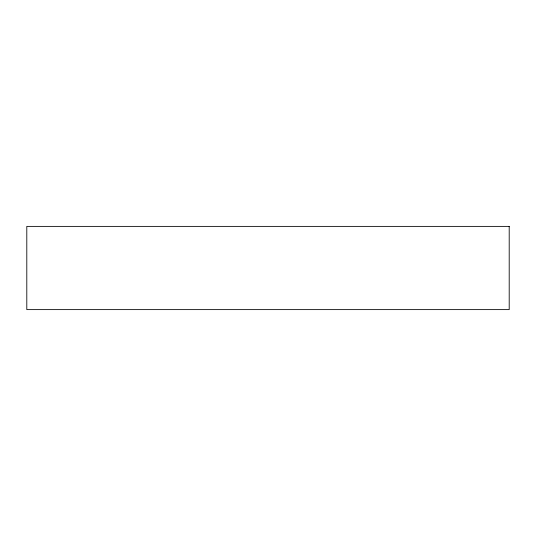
<?xml version="1.0" encoding="UTF-8"?>
<svg xmlns="http://www.w3.org/2000/svg" width="536" height="536" viewBox="0 0 536 536"><rect width="100%" height="100%" fill="white"/><g stroke="black" fill="none" stroke-linecap="round" stroke-linejoin="round"><path stroke-width="0.8" d="M509.2 226.386L26.8 226.386L26.8 309.614L509.2 309.614L509.2 226.386"/></g></svg>
